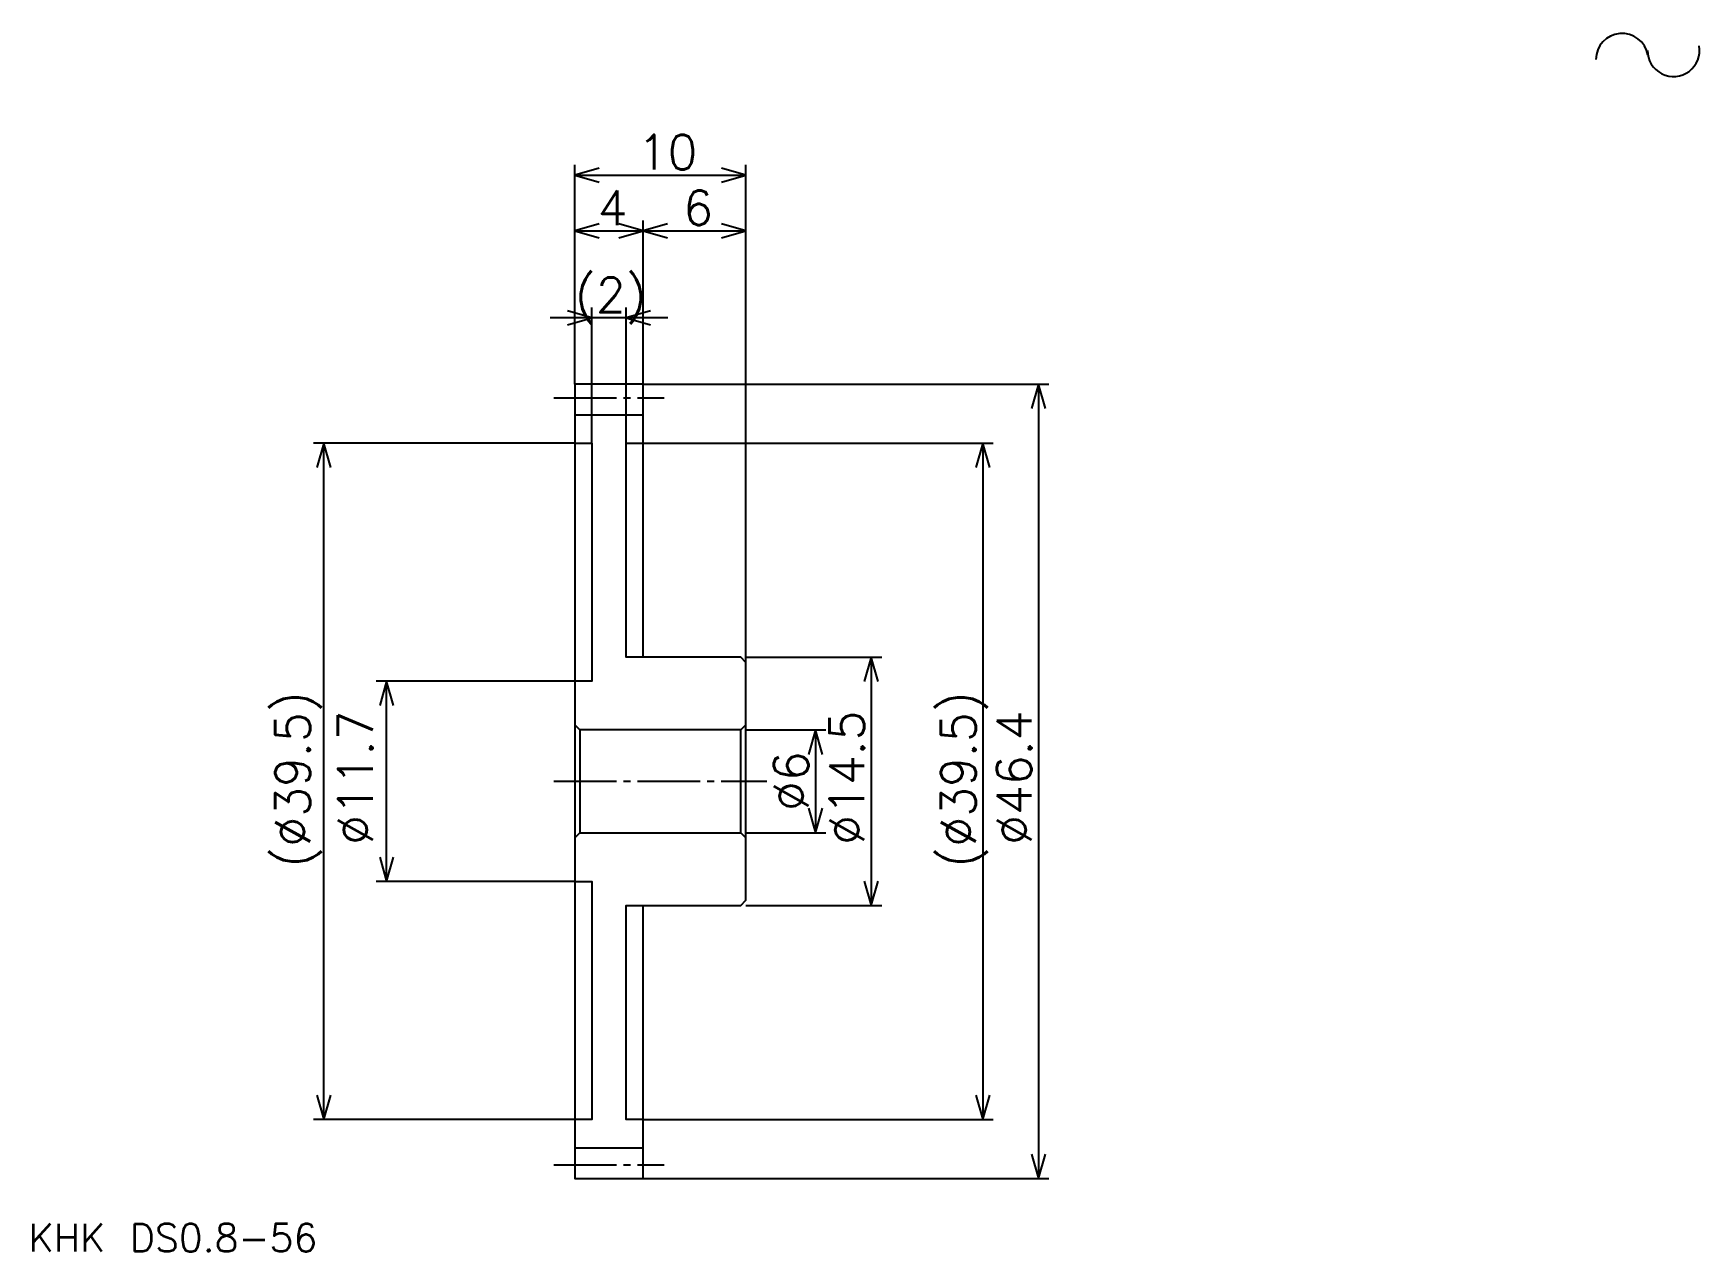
# Model space of a CAD drawing. Extents: x 4.3 to 101.7, y 4.5 to 75.6.
import ezdxf

# ---------------------------------------------------------------- set-up
doc = ezdxf.new("R2010")
doc.units = 0
doc.linetypes.add('DASHDOT', pattern=[4.884212, 3.663158, -0.407018, 0.407018, -0.407018])
doc.layers.get('0').update_dxf_attribs({"linetype": 'CONTINUOUS'})
doc.layers.add('DASHDOT', color=6, linetype='DASHDOT')
doc.styles.add('KANJI', font='TXT', dxfattribs={"bigfont": 'BIGFONT'})

msp = doc.modelspace()

# ---------------------------------------------------------------- linework, layer by layer
at = {"color": 5}
for p, q in [((35.981579, 55.150875), (35.981579, 67.971924)), ((35.981579, 67.361404), (45.981579, 67.361404)), ((45.981579, 55.150875), (45.981579, 67.971924)), ((39.981579, 55.150875), (39.981579, 64.71579)), ((35.981579, 64.105263), (39.981579, 64.105263)), ((39.981579, 64.105263), (45.981579, 64.105263)), ((36.981579, 51.700874), (36.981579, 59.637718)), ((38.981579, 51.700874), (38.981579, 59.637718)), ((41.423683, 59.027191), (34.539474, 59.027191)), ((38.981579, 51.700874), (38.981579, 55.150875)), ((39.981579, 55.150875), (45.981579, 55.150875)), ((45.981579, 55.150875), (63.686844, 55.150875)), ((45.981579, 38.900875), (45.981579, 55.150875)), ((63.076317, 55.150875), (63.076317, 8.750874)), ((35.981579, 51.700874), (20.718422, 51.700874)), ((21.328947, 12.200874), (21.328947, 51.700874)), ((39.981579, 51.700874), (45.981579, 51.700874)), ((45.981579, 51.700874), (60.430702, 51.700874)), ((59.820175, 51.700874), (59.820175, 12.200874)), ((45.981579, 39.200874), (53.918423, 39.200874)), ((53.307896, 39.200874), (53.307896, 24.700874)), ((35.981579, 37.800873), (24.38158, 37.800873)), ((24.992105, 26.100874), (24.992105, 37.800873)), ((45.981579, 34.950874), (50.662281, 34.950874)), ((50.051754, 34.950874), (50.051754, 28.950874)), ((45.981579, 28.950874), (50.662281, 28.950874)), ((35.981579, 26.100874), (24.38158, 26.100874)), ((45.981579, 24.700874), (53.918423, 24.700874)), ((35.981579, 12.200874), (20.718422, 12.200874)), ((39.981579, 12.200874), (45.981579, 12.200874)), ((45.981579, 12.200874), (60.430702, 12.200874)), ((39.981579, 8.750874), (45.981579, 8.750874)), ((45.981579, 8.750874), (63.686844, 8.750874))]:
    msp.add_line(p, q, dxfattribs=at)
at = {"color": 4}
for p, q in [((35.981579, 53.350876), (39.981579, 53.350876)), ((35.981579, 10.550875), (39.981579, 10.550875))]:
    msp.add_line(p, q, dxfattribs=at)
at = {"color": 5}
for points in [[(37.406139, 67.768417), (35.981579, 67.361404), (37.406139, 66.954384)], [(44.557018, 66.954384), (45.981579, 67.361404), (44.557018, 67.768417)], [(37.406139, 64.512283), (35.981579, 64.105263), (37.406139, 63.698246)], [(38.557018, 63.698246), (39.981579, 64.105263), (38.557018, 64.512283)], [(41.406139, 64.512283), (39.981579, 64.105263), (41.406139, 63.698246)], [(44.557018, 63.698246), (45.981579, 64.105263), (44.557018, 64.512283)], [(35.557018, 58.620174), (36.981579, 59.027191), (35.557018, 59.434208)], [(40.406139, 59.434208), (38.981579, 59.027191), (40.406139, 58.620174)], [(63.48333, 53.726315), (63.076317, 55.150875), (62.669296, 53.726315)], [(21.735966, 50.276314), (21.328947, 51.700874), (20.921928, 50.276314)], [(60.227192, 50.276314), (59.820175, 51.700874), (59.413158, 50.276314)], [(53.714912, 37.776314), (53.307896, 39.200874), (52.900879, 37.776314)], [(25.399124, 36.376312), (24.992105, 37.800873), (24.585087, 36.376312)], [(50.458771, 33.526314), (50.051754, 34.950874), (49.644737, 33.526314)], [(49.644737, 30.375435), (50.051754, 28.950874), (50.458771, 30.375435)], [(24.585087, 27.525436), (24.992105, 26.100874), (25.399124, 27.525436)], [(52.900879, 26.125435), (53.307896, 24.700874), (53.714912, 26.125435)], [(20.921928, 13.625435), (21.328947, 12.200874), (21.735966, 13.625435)], [(59.413158, 13.625435), (59.820175, 12.200874), (60.227192, 13.625435)], [(62.669296, 10.175434), (63.076317, 8.750874), (63.48333, 10.175434)]]:
    msp.add_lwpolyline(points, dxfattribs=at)
at = {"color": 4}
for points in [[(35.981579, 28.950874), (35.981579, 8.750874), (39.981579, 8.750874), (39.981579, 24.700874), (45.68158, 24.700874), (45.981579, 25.000874), (45.981579, 38.900875), (45.68158, 39.200874), (39.981579, 39.200874), (39.981579, 55.150875), (35.981579, 55.150875), (35.981579, 28.950874)], [(39.981579, 39.200874), (39.981579, 55.150875), (35.981579, 55.150875), (35.981579, 28.950874)], [(35.981579, 51.700874), (36.981579, 51.700874), (36.981579, 37.800873), (35.981579, 37.800873)], [(39.981579, 39.200874), (38.981579, 39.200874), (38.981579, 51.700874), (39.981579, 51.700874)], [(45.981579, 25.000874), (45.981579, 38.900875)], [(45.981579, 35.250874), (45.68158, 34.950874), (36.281578, 34.950874), (35.981579, 35.250874), (36.281578, 34.950874), (36.281578, 28.950874)], [(35.981579, 28.650875), (36.281578, 28.950874), (45.68158, 28.950874), (45.981579, 28.650875), (45.68158, 28.950874), (45.68158, 34.950874)], [(35.981579, 28.950874), (35.981579, 8.750874), (39.981579, 8.750874), (39.981579, 24.700874)], [(35.981579, 26.100874), (36.981579, 26.100874), (36.981579, 12.200874), (35.981579, 12.200874)], [(39.981579, 12.200874), (38.981579, 12.200874), (38.981579, 24.700874), (39.981579, 24.700874)]]:
    msp.add_lwpolyline(points, dxfattribs=at)
at = {"color": 7}
for centre, start, end in [((97.175438, 74.117409), 10, 180), ((100.181694, 74.647491), 180, 10)]:
    msp.add_arc(centre, 1.526316, start, end, dxfattribs=at)
at = {"layer": 'DASHDOT', "color": 7}
for p, q in [((34.760525, 54.350876), (41.202633, 54.350876)), ((34.760525, 31.950874), (47.202629, 31.950874)), ((34.760525, 9.550875), (41.202633, 9.550875))]:
    msp.add_line(p, q, dxfattribs=at)

# ---------------------------------------------------------------- texts
at = {"color": 7, "style": 'KANJI'}
for s, height, p in [('10', 2.035088, (39.658772, 67.687012)), ('4', 2.035088, (37.320175, 64.430878)), ('6', 2.035088, (42.320175, 64.430878)), ('(2)', 2.035088, (35.997368, 59.352806)), ('KHK DS0.8-56', 1.62807, (4.070175, 4.477193))]:
    msp.add_text(s, height=height, dxfattribs=at).set_placement(p)
for s, p in [('(%%c39.5)', (20.514912, 26.914032)), ('(%%c39.5)', (59.413158, 26.914032)), ('%%c11.7', (24.17807, 28.236839)), ('%%c14.5', (52.900879, 28.236839)), ('%%c46.4', (62.669296, 28.236839)), ('%%c6', (49.644737, 30.22105))]:
    msp.add_text(s, height=2.035088, rotation=90, dxfattribs=at).set_placement(p)

doc.saveas('drawing.dxf')
